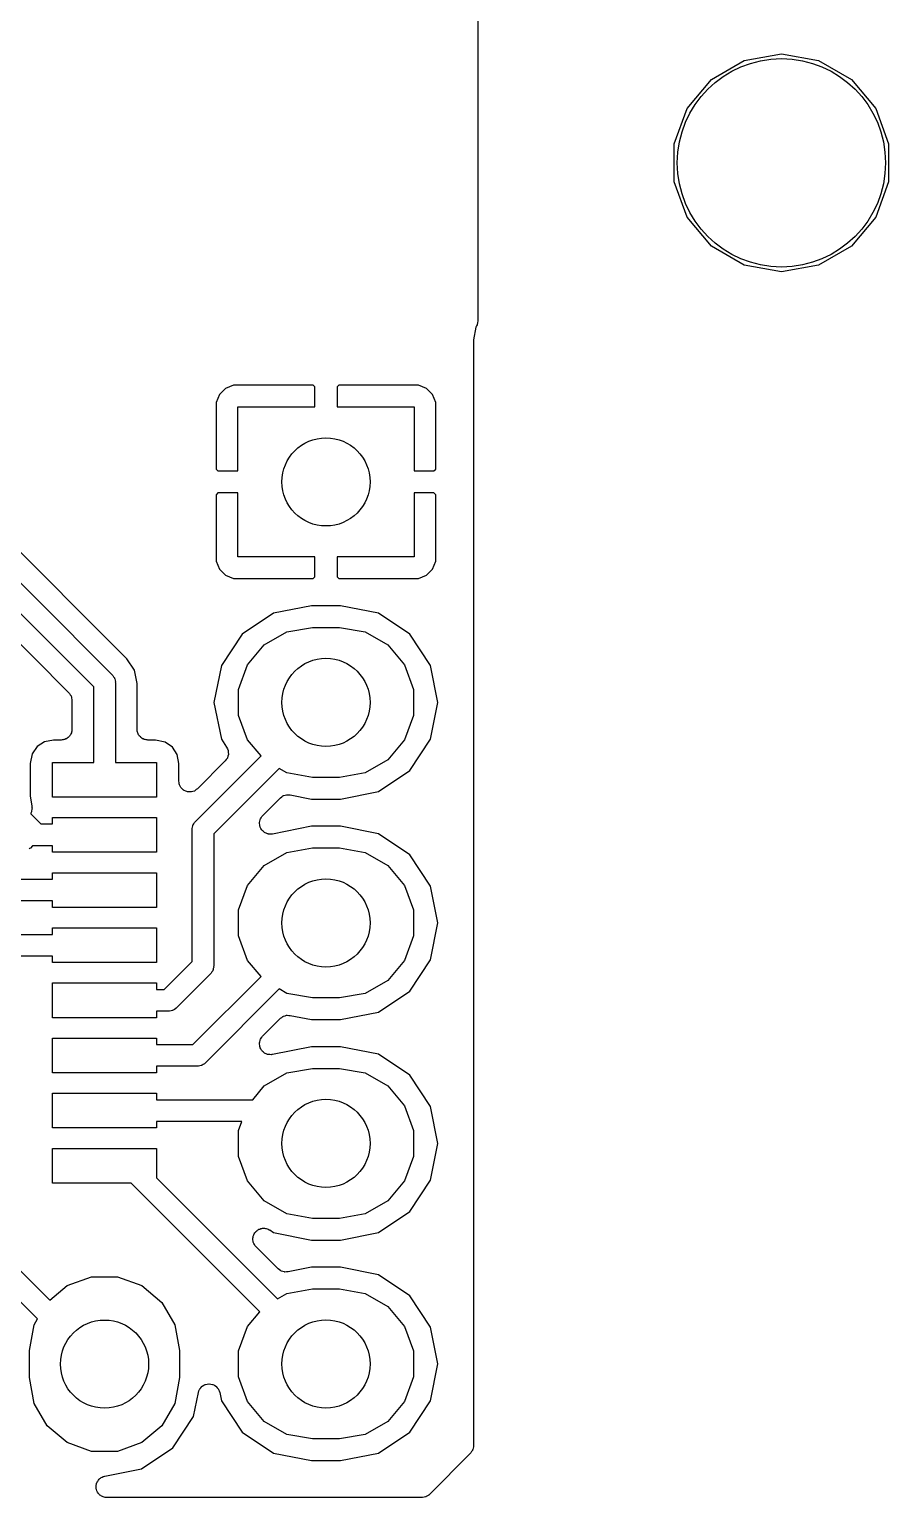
# Model space of a CAD drawing. Extents: x 95 to 175, y -109.5 to -62.3.
# Drawn here: x 165.08 to 174.99, y -109.5 to -92.59 of the extents above; entities that cross this region are included whole.
import ezdxf

# ---------------------------------------------------------------- set-up
doc = ezdxf.new("R2010")
doc.units = 0
doc.header["$MEASUREMENT"] = 0
doc.layers.add('BLACK', color=7, linetype='CONTINUOUS')

msp = doc.modelspace()

# ---------------------------------------------------------------- linework, layer by layer
at = {"layer": 'Black'}
for p, q in [((170.25, -74.1468), (170.25, -95.9475)), ((172.943, -93.1638), (173.321, -92.9459)), ((173.321, -92.9459), (173.75, -92.8702)), ((173.75, -92.8702), (174.179, -92.9459)), ((174.179, -92.9459), (174.557, -93.1638)), ((172.663, -93.4976), (172.943, -93.1638)), ((174.557, -93.1638), (174.837, -93.4976)), ((172.514, -93.9071), (172.663, -93.4976)), ((174.837, -93.4976), (174.986, -93.9071)), ((172.514, -94.3429), (172.514, -93.9071)), ((174.986, -93.9071), (174.986, -94.3429)), ((172.663, -94.7524), (172.514, -94.3429)), ((174.986, -94.3429), (174.837, -94.7524)), ((172.943, -95.0862), (172.663, -94.7524)), ((174.837, -94.7524), (174.557, -95.0862)), ((173.321, -95.3041), (172.943, -95.0862)), ((174.557, -95.0862), (174.179, -95.3041)), ((173.75, -95.3798), (173.321, -95.3041)), ((174.179, -95.3041), (173.75, -95.3798)), ((170.229, -96.017), (170.2, -96.1623)), ((170.235, -96.0032), (170.229, -96.017)), ((170.229, -96.017), (170.229, -96.017)), ((170.242, -95.9903), (170.235, -96.0032)), ((170.244, -95.9835), (170.242, -95.9903)), ((170.246, -95.9772), (170.244, -95.9835)), ((170.247, -95.9623), (170.246, -95.9772)), ((170.25, -95.9475), (170.247, -95.9623)), ((170.2, -96.1623), (170.2, -108.903)), ((167.342, -96.7245), (167.272, -96.7948)), ((167.434, -96.6864), (167.342, -96.7245)), ((168.352, -96.6864), (167.434, -96.6864)), ((168.373, -96.7069), (168.352, -96.6864)), ((168.373, -96.9364), (168.373, -96.7069)), ((168.648, -96.6864), (168.627, -96.7069)), ((168.627, -96.7069), (168.627, -96.9364)), ((169.566, -96.6864), (168.648, -96.6864)), ((169.658, -96.7245), (169.566, -96.6864)), ((169.728, -96.7948), (169.658, -96.7245)), ((167.272, -96.7948), (167.234, -96.8867)), ((167.234, -96.8867), (167.234, -97.6525)), ((169.766, -96.8867), (169.728, -96.7948)), ((169.766, -97.6525), (169.766, -96.8867)), ((167.484, -97.673), (167.484, -96.9364)), ((167.484, -96.9364), (168.373, -96.9364)), ((168.627, -96.9364), (169.516, -96.9364)), ((169.516, -96.9364), (169.516, -97.673)), ((167.234, -97.6525), (167.255, -97.673)), ((167.255, -97.673), (167.484, -97.673)), ((169.516, -97.673), (169.745, -97.673)), ((169.745, -97.673), (169.766, -97.6525)), ((167.255, -97.927), (167.234, -97.9475)), ((167.234, -97.9475), (167.234, -98.7133)), ((167.484, -97.927), (167.255, -97.927)), ((167.484, -98.6636), (167.484, -97.927)), ((169.516, -97.927), (169.516, -98.6636)), ((169.745, -97.927), (169.516, -97.927)), ((169.766, -97.9475), (169.745, -97.927)), ((169.766, -98.7133), (169.766, -97.9475)), ((166.204, -99.8367), (164.663, -98.2955)), ((164.477, -98.4636), (165.15, -99.1367)), ((167.234, -98.7133), (167.272, -98.8052)), ((168.373, -98.6636), (167.484, -98.6636)), ((168.373, -98.8931), (168.373, -98.6636)), ((169.516, -98.6636), (168.627, -98.6636)), ((168.627, -98.6636), (168.627, -98.8931)), ((169.728, -98.8052), (169.766, -98.7133)), ((167.272, -98.8052), (167.342, -98.8755)), ((167.342, -98.8755), (167.434, -98.9136)), ((167.434, -98.9136), (168.352, -98.9136)), ((168.352, -98.9136), (168.373, -98.8931)), ((168.627, -98.8931), (168.648, -98.9136)), ((168.648, -98.9136), (169.566, -98.9136)), ((169.566, -98.9136), (169.658, -98.8755)), ((169.658, -98.8755), (169.728, -98.8052)), ((164.27, -98.9636), (165.536, -100.229)), ((165.15, -99.1367), (166.036, -100.022)), ((168.333, -99.2264), (167.895, -99.3134)), ((168.667, -99.2264), (168.333, -99.2264)), ((169.105, -99.3134), (168.667, -99.2264)), ((165.822, -100.162), (164.974, -99.3135)), ((167.895, -99.3134), (167.535, -99.5543)), ((169.465, -99.5543), (169.105, -99.3134)), ((167.535, -99.5543), (167.294, -99.9148)), ((167.789, -99.6784), (168.048, -99.5285)), ((168.048, -99.5285), (168.344, -99.4764)), ((168.344, -99.4764), (168.656, -99.4764)), ((168.656, -99.4764), (168.952, -99.5285)), ((168.952, -99.5285), (169.211, -99.6784)), ((169.706, -99.9148), (169.465, -99.5543)), ((167.596, -99.9082), (167.789, -99.6784)), ((169.211, -99.6784), (169.404, -99.9082)), ((166.292, -99.968), (166.204, -99.8367)), ((167.294, -99.9148), (167.209, -100.34)), ((167.493, -100.19), (167.596, -99.9082)), ((169.404, -99.9082), (169.507, -100.19)), ((169.791, -100.34), (169.706, -99.9148)), ((166.036, -100.022), (166.039, -100.027)), ((166.039, -100.027), (166.043, -100.03)), ((166.043, -100.03), (166.051, -100.044)), ((166.051, -100.044), (166.061, -100.058)), ((166.061, -100.058), (166.062, -100.063)), ((166.062, -100.063), (166.065, -100.068)), ((166.065, -100.068), (166.068, -100.084)), ((166.068, -100.084), (166.072, -100.1)), ((166.072, -100.1), (166.071, -100.105)), ((166.071, -100.105), (166.072, -100.111)), ((166.072, -100.111), (166.072, -101.032)), ((166.322, -100.123), (166.292, -99.968)), ((165.536, -100.229), (165.539, -100.234)), ((165.539, -100.234), (165.543, -100.237)), ((165.543, -100.237), (165.551, -100.252)), ((165.551, -100.252), (165.561, -100.265)), ((165.561, -100.265), (165.562, -100.27)), ((165.562, -100.27), (165.565, -100.275)), ((165.565, -100.275), (165.568, -100.291)), ((165.822, -101.032), (165.822, -100.162)), ((166.322, -100.649), (166.322, -100.123)), ((167.493, -100.49), (167.493, -100.19)), ((169.507, -100.19), (169.507, -100.49)), ((165.568, -100.291), (165.572, -100.307)), ((165.572, -100.307), (165.571, -100.312)), ((165.571, -100.312), (165.572, -100.318)), ((165.572, -100.318), (165.572, -100.649)), ((167.209, -100.34), (167.294, -100.765)), ((169.706, -100.765), (169.791, -100.34)), ((167.596, -100.772), (167.493, -100.49)), ((169.507, -100.49), (169.404, -100.772)), ((165.256, -100.794), (165.17, -100.849)), ((165.359, -100.774), (165.256, -100.794)), ((165.447, -100.774), (165.359, -100.774)), ((165.458, -100.772), (165.447, -100.774)), ((165.469, -100.772), (165.458, -100.772)), ((165.479, -100.769), (165.469, -100.772)), ((165.49, -100.767), (165.479, -100.769)), ((165.5, -100.761), (165.49, -100.767)), ((165.51, -100.758), (165.5, -100.761)), ((165.518, -100.751), (165.51, -100.758)), ((165.528, -100.745), (165.518, -100.751)), ((165.535, -100.737), (165.528, -100.745)), ((165.543, -100.73), (165.535, -100.737)), ((165.549, -100.72), (165.543, -100.73)), ((165.556, -100.712), (165.549, -100.72)), ((165.559, -100.702), (165.556, -100.712)), ((165.565, -100.692), (165.559, -100.702)), ((165.567, -100.681), (165.565, -100.692)), ((165.571, -100.671), (165.567, -100.681)), ((165.572, -100.649), (165.571, -100.66)), ((165.571, -100.66), (165.571, -100.671)), ((166.324, -100.66), (166.322, -100.649)), ((166.324, -100.671), (166.324, -100.66)), ((166.328, -100.681), (166.324, -100.671)), ((166.33, -100.692), (166.328, -100.681)), ((166.335, -100.702), (166.33, -100.692)), ((166.339, -100.712), (166.335, -100.702)), ((166.346, -100.72), (166.339, -100.712)), ((166.352, -100.73), (166.346, -100.72)), ((166.36, -100.737), (166.352, -100.73)), ((166.367, -100.745), (166.36, -100.737)), ((166.377, -100.751), (166.367, -100.745)), ((166.385, -100.758), (166.377, -100.751)), ((166.395, -100.761), (166.385, -100.758)), ((166.405, -100.767), (166.395, -100.761)), ((166.415, -100.769), (166.405, -100.767)), ((166.426, -100.772), (166.415, -100.769)), ((166.437, -100.772), (166.426, -100.772)), ((166.447, -100.774), (166.437, -100.772)), ((166.535, -100.774), (166.447, -100.774)), ((166.647, -100.797), (166.535, -100.774)), ((166.73, -100.854), (166.647, -100.797)), ((167.294, -100.765), (167.355, -100.857)), ((167.751, -100.957), (167.596, -100.772)), ((169.404, -100.772), (169.211, -101.002)), ((169.465, -101.126), (169.706, -100.765)), ((165.113, -100.933), (165.09, -101.044)), ((165.17, -100.849), (165.113, -100.933)), ((166.785, -100.94), (166.73, -100.854)), ((166.805, -101.043), (166.785, -100.94)), ((166.993, -101.715), (167.751, -100.957)), ((167.355, -100.857), (167.363, -100.875)), ((167.363, -100.875), (167.372, -100.894)), ((167.37, -100.959), (167.364, -100.979)), ((167.375, -100.94), (167.37, -100.959)), ((167.372, -100.894), (167.372, -100.895)), ((167.372, -100.895), (167.372, -100.897)), ((167.372, -100.897), (167.374, -100.917)), ((167.374, -100.917), (167.376, -100.937)), ((167.376, -100.937), (167.375, -100.938)), ((167.375, -100.938), (167.375, -100.94)), ((165.09, -101.044), (165.09, -101.42)), ((165.347, -101.432), (165.347, -101.032)), ((165.347, -101.032), (165.822, -101.032)), ((166.072, -101.032), (166.547, -101.032)), ((166.547, -101.032), (166.547, -101.432)), ((166.805, -101.248), (166.805, -101.043)), ((167.339, -101.015), (167.018, -101.336)), ((167.96, -101.101), (167.206, -101.855)), ((167.351, -100.998), (167.339, -101.015)), ((167.363, -100.982), (167.351, -100.998)), ((167.364, -100.98), (167.363, -100.982)), ((167.364, -100.979), (167.364, -100.98)), ((168.048, -101.152), (167.96, -101.101)), ((169.211, -101.002), (168.952, -101.152)), ((169.105, -101.367), (169.465, -101.126)), ((166.808, -101.264), (166.805, -101.248)), ((166.809, -101.28), (166.808, -101.264)), ((166.811, -101.285), (166.809, -101.28)), ((166.812, -101.29), (166.811, -101.285)), ((166.82, -101.304), (166.812, -101.29)), ((166.827, -101.319), (166.82, -101.304)), ((168.344, -101.204), (168.048, -101.152)), ((168.656, -101.204), (168.344, -101.204)), ((168.952, -101.152), (168.656, -101.204)), ((165.09, -101.42), (165.111, -101.531)), ((166.547, -101.432), (165.347, -101.432)), ((166.831, -101.323), (166.827, -101.319)), ((166.834, -101.328), (166.831, -101.323)), ((166.847, -101.338), (166.834, -101.328)), ((166.858, -101.35), (166.847, -101.338)), ((166.863, -101.352), (166.858, -101.35)), ((166.867, -101.356), (166.863, -101.352)), ((166.883, -101.361), (166.867, -101.356)), ((166.897, -101.368), (166.883, -101.361)), ((166.903, -101.369), (166.897, -101.368)), ((166.908, -101.371), (166.903, -101.369)), ((166.924, -101.371), (166.908, -101.371)), ((166.941, -101.372), (166.924, -101.371)), ((166.946, -101.371), (166.941, -101.372)), ((166.951, -101.371), (166.946, -101.371)), ((166.967, -101.365), (166.951, -101.371)), ((166.983, -101.361), (166.967, -101.365)), ((166.987, -101.358), (166.983, -101.361)), ((166.992, -101.356), (166.987, -101.358)), ((167.005, -101.345), (166.992, -101.356)), ((167.018, -101.336), (167.005, -101.345)), ((167.77, -101.645), (167.976, -101.439)), ((167.976, -101.439), (167.99, -101.429)), ((167.99, -101.429), (168.004, -101.418)), ((168.004, -101.418), (168.008, -101.417)), ((168.008, -101.417), (168.011, -101.414)), ((168.011, -101.414), (168.028, -101.41)), ((168.028, -101.41), (168.045, -101.404)), ((168.045, -101.404), (168.049, -101.404)), ((168.049, -101.404), (168.053, -101.403)), ((168.053, -101.403), (168.071, -101.405)), ((168.071, -101.405), (168.088, -101.405)), ((168.088, -101.405), (168.333, -101.454)), ((168.333, -101.454), (168.667, -101.454)), ((168.667, -101.454), (169.105, -101.367)), ((165.104, -101.602), (165.097, -101.617)), ((165.097, -101.617), (165.097, -101.624)), ((165.097, -101.624), (165.213, -101.74)), ((165.107, -101.588), (165.104, -101.602)), ((165.111, -101.574), (165.107, -101.588)), ((165.111, -101.531), (165.111, -101.545)), ((165.111, -101.545), (165.113, -101.56)), ((165.113, -101.56), (165.111, -101.567)), ((165.111, -101.567), (165.111, -101.574)), ((165.213, -101.74), (165.347, -101.74)), ((165.347, -101.74), (165.347, -101.667)), ((165.347, -101.667), (166.547, -101.667)), ((166.547, -101.667), (166.547, -102.067)), ((166.956, -101.803), (166.957, -101.798)), ((166.956, -103.326), (166.956, -101.803)), ((166.957, -101.792), (166.961, -101.777)), ((166.957, -101.798), (166.957, -101.792)), ((166.961, -101.777), (166.964, -101.76)), ((166.964, -101.76), (166.966, -101.756)), ((166.966, -101.756), (166.968, -101.75)), ((166.968, -101.75), (166.977, -101.737)), ((166.977, -101.737), (166.985, -101.723)), ((166.985, -101.723), (166.99, -101.719)), ((166.99, -101.719), (166.993, -101.715)), ((167.733, -101.736), (167.734, -101.729)), ((167.736, -101.751), (167.733, -101.736)), ((167.734, -101.722), (167.738, -101.708)), ((167.734, -101.729), (167.734, -101.722)), ((167.737, -101.766), (167.736, -101.751)), ((167.74, -101.772), (167.737, -101.766)), ((167.738, -101.708), (167.74, -101.693)), ((167.74, -101.693), (167.743, -101.687)), ((167.742, -101.779), (167.74, -101.772)), ((167.749, -101.791), (167.742, -101.779)), ((167.743, -101.687), (167.745, -101.681)), ((167.745, -101.681), (167.753, -101.668)), ((167.756, -101.805), (167.749, -101.791)), ((167.753, -101.668), (167.761, -101.655)), ((167.761, -101.81), (167.756, -101.805)), ((167.761, -101.655), (167.766, -101.651)), ((167.764, -101.816), (167.761, -101.81)), ((167.766, -101.651), (167.77, -101.645)), ((168.333, -101.766), (167.883, -101.856)), ((168.667, -101.766), (168.333, -101.766)), ((169.105, -101.853), (168.667, -101.766)), ((167.206, -101.855), (167.206, -103.378)), ((167.776, -101.825), (167.764, -101.816)), ((167.786, -101.836), (167.776, -101.825)), ((167.793, -101.839), (167.786, -101.836)), ((167.798, -101.843), (167.793, -101.839)), ((167.812, -101.848), (167.798, -101.843)), ((167.826, -101.854), (167.812, -101.848)), ((167.833, -101.855), (167.826, -101.854)), ((167.839, -101.857), (167.833, -101.855)), ((167.854, -101.857), (167.839, -101.857)), ((167.869, -101.858), (167.854, -101.857)), ((167.876, -101.856), (167.869, -101.858)), ((167.883, -101.856), (167.876, -101.856)), ((169.465, -102.094), (169.105, -101.853)), ((165.084, -102.024), (165.077, -102.032)), ((165.093, -102.018), (165.084, -102.024)), ((165.118, -101.994), (165.093, -102.018)), ((165.347, -101.994), (165.118, -101.994)), ((165.347, -102.067), (165.347, -101.994)), ((166.547, -102.067), (165.347, -102.067)), ((167.789, -102.218), (168.048, -102.068)), ((168.048, -102.068), (168.344, -102.016)), ((168.344, -102.016), (168.656, -102.016)), ((168.656, -102.016), (168.952, -102.068)), ((168.952, -102.068), (169.211, -102.218)), ((169.706, -102.455), (169.465, -102.094)), ((165.347, -102.377), (165.347, -102.302)), ((165.347, -102.302), (166.547, -102.302)), ((166.547, -102.302), (166.547, -102.702)), ((167.596, -102.448), (167.789, -102.218)), ((169.211, -102.218), (169.404, -102.448)), ((164.796, -102.377), (165.347, -102.377)), ((167.493, -102.73), (167.596, -102.448)), ((169.404, -102.448), (169.507, -102.73)), ((169.791, -102.88), (169.706, -102.455)), ((165.347, -102.627), (164.711, -102.627)), ((165.347, -102.702), (165.347, -102.627)), ((166.547, -102.702), (165.347, -102.702)), ((167.493, -103.03), (167.493, -102.73)), ((169.507, -102.73), (169.507, -103.03)), ((165.347, -103.012), (165.347, -102.937)), ((165.347, -102.937), (166.547, -102.937)), ((166.547, -102.937), (166.547, -103.337)), ((169.706, -103.305), (169.791, -102.88)), ((163.945, -103.012), (165.347, -103.012)), ((167.596, -103.312), (167.493, -103.03)), ((169.507, -103.03), (169.404, -103.312)), ((165.347, -103.262), (163.893, -103.262)), ((165.347, -103.337), (165.347, -103.262)), ((166.636, -103.647), (166.956, -103.326)), ((167.751, -103.497), (167.596, -103.312)), ((169.404, -103.312), (169.211, -103.542)), ((169.465, -103.666), (169.706, -103.305)), ((166.547, -103.337), (165.347, -103.337)), ((167.17, -103.466), (166.776, -103.86)), ((166.966, -104.282), (167.751, -103.497)), ((167.173, -103.462), (167.17, -103.466)), ((167.177, -103.458), (167.173, -103.462)), ((167.185, -103.444), (167.177, -103.458)), ((167.194, -103.431), (167.185, -103.444)), ((167.196, -103.426), (167.194, -103.431)), ((167.199, -103.421), (167.196, -103.426)), ((167.201, -103.405), (167.199, -103.421)), ((167.206, -103.389), (167.201, -103.405)), ((167.206, -103.378), (167.205, -103.383)), ((167.205, -103.383), (167.206, -103.389)), ((165.347, -103.972), (165.347, -103.572)), ((165.347, -103.572), (166.547, -103.572)), ((166.547, -103.572), (166.547, -103.647)), ((166.547, -103.647), (166.636, -103.647)), ((167.96, -103.641), (167.106, -104.495)), ((168.048, -103.692), (167.96, -103.641)), ((169.211, -103.542), (168.952, -103.692)), ((169.105, -103.907), (169.465, -103.666)), ((168.344, -103.744), (168.048, -103.692)), ((168.656, -103.744), (168.344, -103.744)), ((168.952, -103.692), (168.656, -103.744)), ((166.547, -103.972), (165.347, -103.972)), ((166.688, -103.897), (166.547, -103.897)), ((166.547, -103.897), (166.547, -103.972)), ((166.693, -103.896), (166.688, -103.897)), ((166.698, -103.896), (166.693, -103.896)), ((166.714, -103.892), (166.698, -103.896)), ((166.73, -103.889), (166.714, -103.892)), ((166.735, -103.886), (166.73, -103.889)), ((166.74, -103.885), (166.735, -103.886)), ((166.754, -103.876), (166.74, -103.885)), ((166.768, -103.867), (166.754, -103.876)), ((166.771, -103.863), (166.768, -103.867)), ((166.776, -103.86), (166.771, -103.863)), ((167.77, -104.185), (167.976, -103.979)), ((167.976, -103.979), (167.99, -103.969)), ((167.99, -103.969), (168.004, -103.958)), ((168.004, -103.958), (168.008, -103.957)), ((168.008, -103.957), (168.011, -103.954)), ((168.011, -103.954), (168.028, -103.95)), ((168.028, -103.95), (168.045, -103.944)), ((168.045, -103.944), (168.049, -103.944)), ((168.049, -103.944), (168.053, -103.943)), ((168.053, -103.943), (168.071, -103.945)), ((168.071, -103.945), (168.088, -103.945)), ((168.088, -103.945), (168.333, -103.994)), ((168.333, -103.994), (168.667, -103.994)), ((168.667, -103.994), (169.105, -103.907)), ((165.347, -104.607), (165.347, -104.207)), ((165.347, -104.207), (166.547, -104.207)), ((166.547, -104.207), (166.547, -104.282)), ((166.547, -104.282), (166.966, -104.282)), ((167.733, -104.276), (167.734, -104.269)), ((167.736, -104.291), (167.733, -104.276)), ((167.734, -104.262), (167.738, -104.248)), ((167.734, -104.269), (167.734, -104.262)), ((167.737, -104.306), (167.736, -104.291)), ((167.74, -104.312), (167.737, -104.306)), ((167.738, -104.248), (167.74, -104.233)), ((167.74, -104.233), (167.743, -104.227)), ((167.742, -104.319), (167.74, -104.312)), ((167.749, -104.331), (167.742, -104.319)), ((167.743, -104.227), (167.745, -104.221)), ((167.745, -104.221), (167.753, -104.208)), ((167.756, -104.345), (167.749, -104.331)), ((167.753, -104.208), (167.761, -104.195)), ((167.761, -104.35), (167.756, -104.345)), ((167.761, -104.195), (167.766, -104.191)), ((167.766, -104.191), (167.77, -104.185)), ((168.333, -104.306), (167.883, -104.396)), ((168.667, -104.306), (168.333, -104.306)), ((169.105, -104.393), (168.667, -104.306)), ((167.084, -104.511), (167.071, -104.52)), ((167.098, -104.502), (167.084, -104.511)), ((167.102, -104.498), (167.098, -104.502)), ((167.106, -104.495), (167.102, -104.498)), ((167.764, -104.356), (167.761, -104.35)), ((167.776, -104.365), (167.764, -104.356)), ((167.786, -104.376), (167.776, -104.365)), ((167.793, -104.379), (167.786, -104.376)), ((167.798, -104.383), (167.793, -104.379)), ((167.812, -104.388), (167.798, -104.383)), ((167.826, -104.394), (167.812, -104.388)), ((167.833, -104.395), (167.826, -104.394)), ((167.839, -104.397), (167.833, -104.395)), ((167.854, -104.397), (167.839, -104.397)), ((167.869, -104.398), (167.854, -104.397)), ((167.876, -104.396), (167.869, -104.398)), ((167.883, -104.396), (167.876, -104.396)), ((169.465, -104.634), (169.105, -104.393)), ((166.547, -104.607), (165.347, -104.607)), ((167.018, -104.532), (166.547, -104.532)), ((166.547, -104.532), (166.547, -104.607)), ((167.023, -104.531), (167.018, -104.532)), ((167.029, -104.531), (167.023, -104.531)), ((167.044, -104.527), (167.029, -104.531)), ((167.06, -104.524), (167.044, -104.527)), ((167.065, -104.521), (167.06, -104.524)), ((167.071, -104.52), (167.065, -104.521)), ((167.789, -104.758), (168.048, -104.608)), ((168.048, -104.608), (168.344, -104.556)), ((168.344, -104.556), (168.656, -104.556)), ((168.656, -104.556), (168.952, -104.608)), ((168.952, -104.608), (169.211, -104.758)), ((169.706, -104.995), (169.465, -104.634)), ((165.347, -105.242), (165.347, -104.842)), ((165.347, -104.842), (166.547, -104.842)), ((166.547, -104.842), (166.547, -104.917)), ((167.656, -104.917), (167.789, -104.758)), ((169.211, -104.758), (169.404, -104.988)), ((166.547, -104.917), (167.656, -104.917)), ((169.404, -104.988), (169.507, -105.27)), ((169.791, -105.42), (169.706, -104.995)), ((167.531, -105.167), (166.547, -105.167)), ((166.547, -105.167), (166.547, -105.242)), ((167.493, -105.27), (167.531, -105.167)), ((166.547, -105.242), (165.347, -105.242)), ((167.493, -105.57), (167.493, -105.27)), ((169.507, -105.27), (169.507, -105.57)), ((165.347, -105.877), (165.347, -105.477)), ((165.347, -105.477), (166.547, -105.477)), ((166.547, -105.477), (166.547, -105.817)), ((169.706, -105.845), (169.791, -105.42)), ((167.596, -105.852), (167.493, -105.57)), ((169.507, -105.57), (169.404, -105.852)), ((166.547, -105.817), (167.941, -107.211)), ((167.789, -106.082), (167.596, -105.852)), ((169.404, -105.852), (169.211, -106.082)), ((169.465, -106.206), (169.706, -105.845)), ((166.254, -105.877), (165.347, -105.877)), ((167.737, -107.36), (166.254, -105.877)), ((164.209, -106.12), (165.315, -107.226)), ((168.048, -106.232), (167.789, -106.082)), ((169.211, -106.082), (168.952, -106.232)), ((169.105, -106.447), (169.465, -106.206)), ((165.176, -107.441), (163.996, -106.26)), ((168.344, -106.284), (168.048, -106.232)), ((168.656, -106.284), (168.344, -106.284)), ((168.952, -106.232), (168.656, -106.284)), ((167.657, -106.513), (167.66, -106.501)), ((167.658, -106.523), (167.657, -106.513)), ((167.658, -106.532), (167.658, -106.523)), ((167.661, -106.544), (167.658, -106.532)), ((167.66, -106.501), (167.661, -106.489)), ((167.661, -106.489), (167.665, -106.48)), ((167.662, -106.556), (167.661, -106.544)), ((167.665, -106.48), (167.668, -106.471)), ((167.668, -106.471), (167.674, -106.461)), ((167.674, -106.461), (167.68, -106.45)), ((167.68, -106.45), (167.686, -106.443)), ((167.686, -106.443), (167.692, -106.435)), ((167.692, -106.435), (167.702, -106.428)), ((167.702, -106.428), (167.71, -106.419)), ((167.71, -106.419), (167.719, -106.415)), ((167.719, -106.415), (167.727, -106.409)), ((167.727, -106.409), (167.739, -106.406)), ((167.739, -106.406), (167.75, -106.401)), ((167.75, -106.401), (167.759, -106.4)), ((167.759, -106.4), (167.768, -106.397)), ((167.768, -106.397), (167.781, -106.398)), ((167.781, -106.398), (167.793, -106.397)), ((167.793, -106.397), (167.802, -106.399)), ((167.802, -106.399), (167.812, -106.4)), ((167.812, -106.4), (167.823, -106.405)), ((167.823, -106.405), (167.835, -106.408)), ((167.835, -106.408), (167.843, -106.414)), ((167.843, -106.414), (167.852, -106.417)), ((167.852, -106.417), (167.895, -106.447)), ((167.895, -106.447), (168.333, -106.534)), ((168.333, -106.534), (168.667, -106.534)), ((168.667, -106.534), (169.105, -106.447)), ((167.666, -106.565), (167.662, -106.556)), ((167.669, -106.574), (167.666, -106.565)), ((167.676, -106.584), (167.669, -106.574)), ((167.681, -106.595), (167.676, -106.584)), ((167.688, -106.602), (167.681, -106.595)), ((167.694, -106.61), (167.688, -106.602)), ((167.95, -106.866), (167.694, -106.61)), ((167.964, -106.876), (167.95, -106.866)), ((167.978, -106.887), (167.964, -106.876)), ((168.333, -106.846), (168.063, -106.9)), ((168.667, -106.846), (168.333, -106.846)), ((169.105, -106.933), (168.667, -106.846)), ((165.516, -107.058), (165.797, -106.955)), ((165.797, -106.955), (166.097, -106.955)), ((166.097, -106.955), (166.379, -107.058)), ((167.982, -106.888), (167.978, -106.887)), ((167.985, -106.891), (167.982, -106.888)), ((168.002, -106.895), (167.985, -106.891)), ((168.019, -106.901), (168.002, -106.895)), ((168.023, -106.901), (168.019, -106.901)), ((168.027, -106.902), (168.023, -106.901)), ((168.045, -106.901), (168.027, -106.902)), ((168.063, -106.9), (168.045, -106.901)), ((169.465, -107.174), (169.105, -106.933)), ((165.315, -107.226), (165.516, -107.058)), ((166.379, -107.058), (166.609, -107.251)), ((167.941, -107.211), (168.048, -107.148)), ((168.048, -107.148), (168.344, -107.096)), ((168.344, -107.096), (168.656, -107.096)), ((168.656, -107.096), (168.952, -107.148)), ((168.952, -107.148), (169.211, -107.298)), ((169.706, -107.535), (169.465, -107.174)), ((166.609, -107.251), (166.759, -107.51)), ((167.596, -107.528), (167.737, -107.36)), ((169.211, -107.298), (169.404, -107.528)), ((165.084, -107.806), (165.136, -107.51)), ((165.136, -107.51), (165.176, -107.441)), ((166.759, -107.51), (166.811, -107.806)), ((167.493, -107.81), (167.596, -107.528)), ((169.404, -107.528), (169.507, -107.81)), ((169.791, -107.96), (169.706, -107.535)), ((165.084, -108.118), (165.084, -107.806)), ((166.811, -107.806), (166.811, -108.118)), ((167.493, -108.11), (167.493, -107.81)), ((169.507, -107.81), (169.507, -108.11)), ((169.706, -108.385), (169.791, -107.96)), ((165.136, -108.414), (165.084, -108.118)), ((166.811, -108.118), (166.759, -108.414)), ((167.045, -108.248), (167.058, -108.234)), ((167.058, -108.234), (167.07, -108.219)), ((167.07, -108.219), (167.072, -108.217)), ((167.072, -108.217), (167.074, -108.215)), ((167.074, -108.215), (167.09, -108.206)), ((167.09, -108.206), (167.107, -108.196)), ((167.107, -108.196), (167.109, -108.196)), ((167.109, -108.196), (167.112, -108.195)), ((167.112, -108.195), (167.131, -108.192)), ((167.131, -108.192), (167.149, -108.188)), ((167.149, -108.188), (167.152, -108.188)), ((167.152, -108.188), (167.155, -108.188)), ((167.155, -108.188), (167.173, -108.192)), ((167.173, -108.192), (167.192, -108.195)), ((167.192, -108.195), (167.195, -108.196)), ((167.195, -108.196), (167.197, -108.196)), ((167.197, -108.196), (167.214, -108.206)), ((167.214, -108.206), (167.23, -108.215)), ((167.23, -108.215), (167.232, -108.217)), ((167.232, -108.217), (167.234, -108.219)), ((167.234, -108.219), (167.246, -108.234)), ((167.246, -108.234), (167.259, -108.248)), ((167.596, -108.392), (167.493, -108.11)), ((169.507, -108.11), (169.404, -108.392)), ((166.974, -108.567), (167.029, -108.288)), ((167.029, -108.288), (167.036, -108.271)), ((167.036, -108.271), (167.042, -108.253)), ((167.042, -108.253), (167.044, -108.251)), ((167.044, -108.251), (167.045, -108.248)), ((167.259, -108.248), (167.26, -108.251)), ((167.26, -108.251), (167.262, -108.253)), ((167.262, -108.253), (167.268, -108.271)), ((167.268, -108.271), (167.275, -108.288)), ((167.275, -108.288), (167.294, -108.385)), ((167.294, -108.385), (167.535, -108.746)), ((167.789, -108.622), (167.596, -108.392)), ((169.404, -108.392), (169.211, -108.622)), ((169.465, -108.746), (169.706, -108.385)), ((165.286, -108.673), (165.136, -108.414)), ((166.759, -108.414), (166.609, -108.673)), ((166.733, -108.927), (166.974, -108.567)), ((165.516, -108.866), (165.286, -108.673)), ((166.609, -108.673), (166.379, -108.866)), ((167.535, -108.746), (167.895, -108.987)), ((168.048, -108.772), (167.789, -108.622)), ((169.211, -108.622), (168.952, -108.772)), ((169.105, -108.987), (169.465, -108.746)), ((165.797, -108.969), (165.516, -108.866)), ((166.379, -108.866), (166.097, -108.969)), ((168.344, -108.824), (168.048, -108.772)), ((168.656, -108.824), (168.344, -108.824)), ((168.952, -108.772), (168.656, -108.824)), ((170.2, -108.914), (170.195, -108.93)), ((170.2, -108.903), (170.199, -108.909)), ((170.199, -108.909), (170.2, -108.914)), ((166.097, -108.969), (165.797, -108.969)), ((166.373, -109.168), (166.733, -108.927)), ((167.895, -108.987), (168.333, -109.074)), ((168.333, -109.074), (168.667, -109.074)), ((168.667, -109.074), (169.105, -108.987)), ((170.163, -108.992), (169.692, -109.463)), ((170.167, -108.987), (170.163, -108.992)), ((170.171, -108.984), (170.167, -108.987)), ((170.179, -108.969), (170.171, -108.984)), ((170.188, -108.956), (170.179, -108.969)), ((170.19, -108.951), (170.188, -108.956)), ((170.192, -108.946), (170.19, -108.951)), ((170.195, -108.93), (170.192, -108.946)), ((165.94, -109.256), (165.949, -109.252)), ((165.949, -109.252), (166.373, -109.168)), ((165.849, -109.378), (165.851, -109.366)), ((165.851, -109.387), (165.849, -109.378)), ((165.851, -109.353), (165.854, -109.344)), ((165.851, -109.366), (165.851, -109.353)), ((165.851, -109.397), (165.851, -109.387)), ((165.855, -109.408), (165.851, -109.397)), ((165.854, -109.344), (165.855, -109.335)), ((165.855, -109.335), (165.861, -109.324)), ((165.857, -109.42), (165.855, -109.408)), ((165.862, -109.428), (165.857, -109.42)), ((165.861, -109.324), (165.866, -109.312)), ((165.866, -109.312), (165.872, -109.305)), ((165.872, -109.305), (165.876, -109.297)), ((165.876, -109.297), (165.886, -109.289)), ((165.886, -109.289), (165.893, -109.279)), ((165.893, -109.279), (165.902, -109.274)), ((165.902, -109.274), (165.909, -109.268)), ((165.909, -109.268), (165.92, -109.264)), ((165.92, -109.264), (165.931, -109.258)), ((165.931, -109.258), (165.94, -109.256)), ((165.866, -109.438), (165.862, -109.428)), ((165.873, -109.447), (165.866, -109.438)), ((165.88, -109.457), (165.873, -109.447)), ((165.887, -109.463), (165.88, -109.457)), ((165.893, -109.471), (165.887, -109.463)), ((165.904, -109.477), (165.893, -109.471)), ((165.914, -109.485), (165.904, -109.477)), ((165.923, -109.488), (165.914, -109.485)), ((165.931, -109.492), (165.923, -109.488)), ((165.943, -109.495), (165.931, -109.492)), ((165.955, -109.499), (165.943, -109.495)), ((165.964, -109.498), (165.955, -109.499)), ((165.974, -109.5), (165.964, -109.498)), ((169.603, -109.5), (165.974, -109.5)), ((169.609, -109.499), (169.603, -109.5)), ((169.614, -109.5), (169.609, -109.499)), ((169.63, -109.495), (169.614, -109.5)), ((169.646, -109.492), (169.63, -109.495)), ((169.651, -109.49), (169.646, -109.492)), ((169.656, -109.488), (169.651, -109.49)), ((169.669, -109.479), (169.656, -109.488)), ((169.684, -109.471), (169.669, -109.479)), ((169.687, -109.467), (169.684, -109.471)), ((169.692, -109.463), (169.687, -109.467))]:
    msp.add_line(p, q, dxfattribs=at)
for centre, radius in [((173.75, -94.125), 1.2), ((168.5, -97.8), 0.508), ((168.5, -100.34), 0.508), ((168.5, -102.88), 0.508), ((168.5, -105.42), 0.508), ((165.947, -107.962), 0.508), ((168.5, -107.96), 0.508)]:
    msp.add_circle(centre, radius, dxfattribs=at)

doc.saveas('drawing.dxf')
